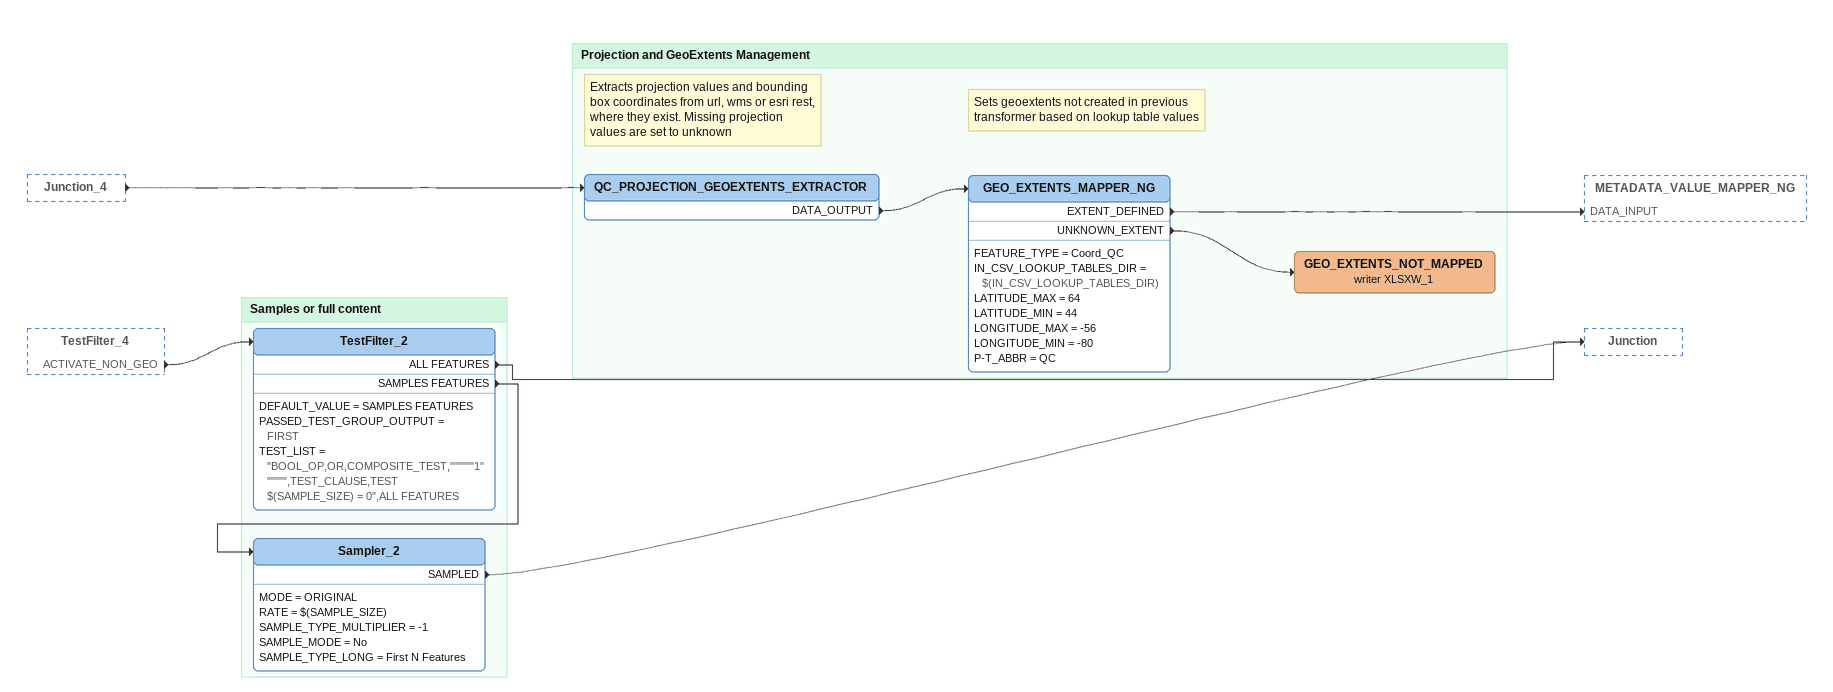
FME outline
Junction_4 [outside]
    -> QC_PROJECTION_GEOEXTENTS_EXTRACTOR
TestFilter_4 [outside]
    ACTIVATE_NON_GEO -> TestFilter_2

Bookmark: Projection and GeoExtents Management
Note: Extracts projection values and bounding box coordinates from url, wms or esri rest, where they exist. Missing projection values are set to unknown
QC_PROJECTION_GEOEXTENTS_EXTRACTOR
    DATA_OUTPUT -> GEO_EXTENTS_MAPPER_NG
Note: Sets geoextents not created in previous transformer based on lookup table values
GEO_EXTENTS_MAPPER_NG
    FEATURE_TYPE = Coord_QC
    IN_CSV_LOOKUP_TABLES_DIR = $(IN_CSV_LOOKUP_TABLES_DIR)
    LATITUDE_MAX = 64
    LATITUDE_MIN = 44
    LONGITUDE_MAX = -56
    LONGITUDE_MIN = -80
    P-T_ABBR = QC
    EXTENT_DEFINED -> METADATA_VALUE_MAPPER_NG [DATA_INPUT]
    UNKNOWN_EXTENT -> GEO_EXTENTS_NOT_MAPPED (writer XLSXW_1)
GEO_EXTENTS_NOT_MAPPED (writer XLSXW_1)

Bookmark: Samples or full content
TestFilter_2
    DEFAULT_VALUE = SAMPLES FEATURES
    PASSED_TEST_GROUP_OUTPUT = FIRST
    TEST_LIST = "BOOL_OP,OR,COMPOSITE_TEST,""""""1"""""",TEST_CLAUSE,TEST $(SAMPLE_SIZE) = 0",ALL FEATURES
    ALL FEATURES -> Junction
    SAMPLES FEATURES -> Sampler_2
Sampler_2
    MODE = ORIGINAL
    RATE = $(SAMPLE_SIZE)
    SAMPLE_TYPE_MULTIPLIER = -1
    SAMPLE_MODE = No
    SAMPLE_TYPE_LONG = First N Features
    SAMPLED -> Junction
